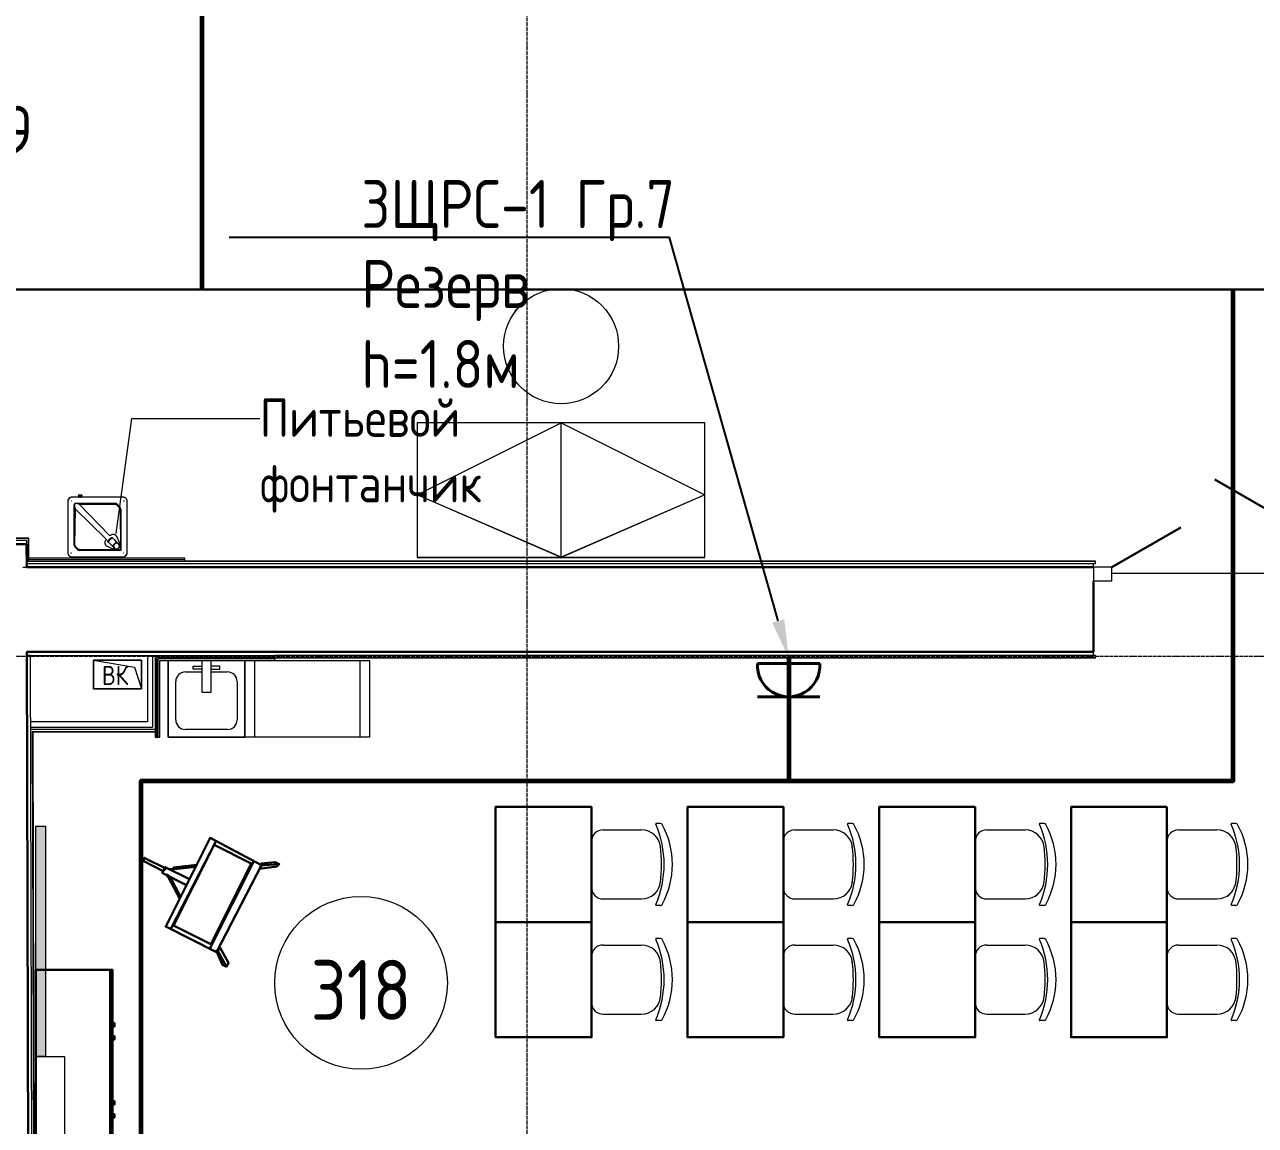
# Model space of a CAD drawing. Header units: millimetres. Extents: x -32 to 417638015, y -35 to 175284279.
# Drawn here: x 1044368 to 1050785, y 57619 to 63354 of the extents above; entities that cross this region are included whole.
import ezdxf
from ezdxf import colors
from ezdxf.entities.mleader import LeaderData, LeaderLine
from ezdxf.math import Vec2, Vec3

# ---------------------------------------------------------------- set-up
doc = ezdxf.new("R2010")
doc.units = ezdxf.units.MM
doc.linetypes.add('ADSK_Линия сетки', pattern=[25, 20, -2.5, 0, -2.5])
for name, color, linetype, lineweight in [('_ЭМ_гофра', 5, 'Continuous', 60), ('_ЭМ_ТХобщее_слой', 7, 'Continuous', 30), ('Аннотация', 7, 'Continuous', 18), ('Двери', 7, 'Continuous', 9), ('Обобщенные модели', 7, 'Continuous', 18), ('Оси', 253, 'Continuous', 9), ('Перекрытие', 7, 'Continuous', 18), ('Сантехника', 7, 'Continuous', 18), ('Стены несущие', 7, 'Continuous', 30), ('Стены отделка', 7, 'Continuous', 30), ('Стены штриховка', 7, 'Continuous', 9), ('ТХ', 5, 'Continuous', 0), ('ШТРИХОВКА', 252, 'Continuous', 15), ('ЭМ', 5, 'Continuous', 40), ('ЭМ_Лоток 1_2', 162, 'Continuous', 30)]:
    doc.layers.add(name, color=color, linetype=linetype, lineweight=lineweight)
doc.layers.add('_ЭМ_Надписи', color=7, linetype='Continuous')
doc.layers.add('ЭОМ_Лотки рабочие', color=5, linetype='Continuous')
doc.layers.add('Линии', color=7, linetype='Continuous', lineweight=9, true_color=0x00a600)
doc.styles.add('GOST Common', font='GOST_Common.ttf', dxfattribs={"width": 0.9, "height": 350})
doc.styles.add('GOST Common_4', font='GOST_Common.ttf', dxfattribs={"width": 0.9, "height": 200})
doc.styles.add('GOST Common_5', font='GOST_Common.ttf', dxfattribs={"width": 0.9, "height": 200})
doc.styles.add('ЭОМ', font='isocpeur.ttf', dxfattribs={"width": 0.85, "height": 250})
doc.linetypes.add('Cable in the tray', pattern='A,5,[130,ltypeshp.shx,S=1,R=0,X=0,Y=0],1.5,[130,ltypeshp.shx,S=1.5,R=90,X=0,Y=-1],1,[130,ltypeshp.shx,S=1,R=0,X=0.5,Y=0],5', length=12.5)

# ---------------------------------------------------------------- blocks, each defined once
blk = doc.blocks.new('Стул ученич штабелир №5-7')
at = {"color": 0, "linetype": 'ByBlock', "lineweight": -2}
for p, q in [((-120.1, 0), (120.1, 0)), ((-120.1, 0), (120.1, 0)), ((-179.9, -60), (-179.9, -260.3)), ((-179.9, -60), (-179.9, -260.3)), ((180.1, -60), (180.1, -260.3)), ((180.1, -60), (180.1, -260.3)), ((-213.4, -359), (-213.4, -337.3)), ((-213.4, -359), (-213.4, -337.3)), ((213.6, -359), (213.6, -337.3)), ((213.6, -359), (213.6, -337.3))]:
    blk.add_line(p, q, dxfattribs=at)
for centre, radius, start, end in [((-119.9, -60), 60, 90, 180), ((-119.9, -60), 60, 90, 180), ((120.1, -60), 60, 0, 90), ((120.1, -60), 60, 0, 90), ((-79.9, -260.3), 100, 180, 264.25844), ((-79.9, -260.3), 100, 180, 264.25844), ((80.1, -260.3), 100, 275.74156, 0), ((80.1, -260.3), 100, 275.74156, 0), ((-210.4, -337.3), 3, 63.89783, 180), ((-210.4, -337.3), 3, 63.89783, 180), ((-203.4, -359), 10, 180, 238.06825), ((-203.4, -359), 10, 180, 238.06825), ((0.1, 142.3), 520.8, 246.31951, 293.68049), ((0.1, 142.3), 520.8, 246.31951, 293.68049), ((0.1, 9), 430.5, 240.99166, 299.00834), ((0.1, 9), 430.5, 240.99166, 299.00834), ((0.1, 435.5), 800.4, 263.24698, 276.75302), ((0.1, 435.5), 800.4, 263.24698, 276.75302), ((203.6, -359), 10, 301.93175, 0), ((203.6, -359), 10, 301.93175, 0), ((210.6, -337.3), 3, 0, 116.10217), ((210.6, -337.3), 3, 0, 116.10217)]:
    blk.add_arc(centre, radius, start, end, dxfattribs=at)
blk = doc.blocks.new('ТХ 3 этаж')
at = {"lineweight": 0}
h = blk.add_hatch(color=8, dxfattribs=at)
h.dxf.hatch_style = 1
h.paths.add_polyline_path([(15106.6, 7450.6), (15156.6, 7450.6), (15156.6, 6250.6), (15106.6, 6250.6)])
at = {"color": 8, "linetype": 'Continuous'}
blk.add_line((15494.5, 5250.6), (15494.5, 6700.6), dxfattribs=at)
at = {"color": 8}
for points in [[(18003.9, 7550.6), (18003.9, 6950.6), (17503.9, 6950.6), (17503.9, 7550.6)], [(19003.9, 7550.6), (19003.9, 6950.6), (18503.9, 6950.6), (18503.9, 7550.6)], [(20003.9, 7550.6), (20003.9, 6950.6), (19503.9, 6950.6), (19503.9, 7550.6)], [(21003.9, 7550.6), (21003.9, 6950.6), (20503.9, 6950.6), (20503.9, 7550.6)], [(16283.7, 7247.6), (16049.4, 6793.8), (15784.1, 6927.1), (16016, 7388.5)], [(16230.1, 7255.4), (16018.8, 6834.7), (15825, 6932.1), (16036.3, 7352.7)], [(15771.1, 7216.2), (15669.1, 7267.5), (15671.6, 7285.3), (15783.8, 7229)], [(15794, 7198.3), (15786.3, 7195.8), (15799.1, 7183)], [(15811.9, 7221.3), (15801.7, 7226.4), (15827.2, 7226.3)], [(18003.9, 6950.6), (18003.9, 6350.6), (17503.9, 6350.6), (17503.9, 6950.6)], [(19003.9, 6950.6), (19003.9, 6350.6), (18503.9, 6350.6), (18503.9, 6950.6)], [(20003.9, 6950.6), (20003.9, 6350.6), (19503.9, 6350.6), (19503.9, 6950.6)], [(21003.9, 6950.6), (21003.9, 6350.6), (20503.9, 6350.6), (20503.9, 6950.6)], [(16100.3, 6717.2), (16110.5, 6737.6), (16067.3, 6816.8), (16049.4, 6793.8), (16046.8, 6801.5), (16079.9, 6727.4)]]:
    blk.add_lwpolyline(points, close=True, dxfattribs=at)
at = {"color": 8, "lineweight": 0}
blk.add_lwpolyline([(15106.6, 7450.6), (15156.6, 7450.6), (15156.6, 6250.6), (15106.6, 6250.6), (15106.6, 7450.6)], dxfattribs=at)
at = {"color": 8}
for points in [[(16046.6, 7373.1), (15812.2, 6919.4)], [(16242.9, 7268.1), (16016.2, 6816.9)], [(16276.1, 7245.1), (16375.6, 7252.5), (16362.8, 7239.8), (16273.5, 7227.2), (16283.7, 7247.6), (16281.2, 7255.3), (16355.2, 7262.8)], [(16355.2, 7262.8), (16375.6, 7252.5)], [(15892.4, 7142.5), (15765.9, 7206), (15781.3, 7236.6), (15907.7, 7173.1)], [(15940.5, 7238.4), (15827.2, 7226.3), (15824.7, 7234), (15945.3, 7247.9)], [(15861.6, 7081.3), (15806.7, 7185.5), (15799.1, 7183), (15856.8, 7071.7)], [(16100.3, 6717.2), (16054.5, 6804)]]:
    blk.add_lwpolyline(points, dxfattribs=at)
at = {"color": 8, "linetype": 'Continuous'}
for points in [[(15106.6, 5250.6), (15506.6, 5250.6), (15506.6, 6700.6), (15106.6, 6700.6)], [(15506.6, 6423.5), (15506.6, 6406.1), (15516.8, 6406.1), (15516.8, 6423.5)], [(15506.6, 6355.8), (15506.6, 6338.5), (15516.8, 6338.5), (15516.8, 6355.8)], [(15506.6, 6016.5), (15506.6, 5999.1), (15516.8, 5999.1), (15516.8, 6016.5)], [(15506.6, 5948.8), (15506.6, 5931.4), (15516.8, 5931.4), (15516.8, 5948.8)]]:
    blk.add_lwpolyline(points, close=True, dxfattribs=at)
at = {"color": 8, "linetype": 'Continuous', "lineweight": 5}
blk.add_lwpolyline([(15256.6, 6250.6), (15256.6, 4250.6), (15106.6, 4250.6), (15106.6, 6250.6)], close=True, dxfattribs=at)
at = {"layer": 'ТХ', "color": 8, "lineweight": 0}
blk.add_lwpolyline([(17095, 8850.6), (18595, 8850.6), (18595, 9550.6), (17095, 9550.6), (17095, 8850.6), (17845, 8850.6), (17845, 9550.6), (18595, 9175.6), (17845, 8850.6), (17095, 9175.6), (17845, 9550.6)], dxfattribs=at)
at = {"layer": 'ТХ', "color": 8}
blk.add_lwpolyline([(16196.4, 8313.6), (16846.4, 8313.6), (16846.4, 7913.6), (16196.4, 7913.6)], close=True, dxfattribs=at)
for points in [[(16246.4, 8313.6), (16246.4, 7913.6)], [(16796.4, 8313.6), (16796.4, 7913.6)]]:
    blk.add_lwpolyline(points, dxfattribs=at)
at = {"layer": 'ТХ', "color": 8, "lineweight": 0}
blk.add_circle((17845, 9950.6), 300, dxfattribs=at)
at = {"layer": 'ТХ', "color": 8, "lineweight": 0, "rotation": 90}
for p in [(18003.9, 7250.6), (19003.9, 7250.6), (20003.9, 7250.6), (21003.9, 7250.6), (18003.9, 6650.6), (19003.9, 6650.6), (20003.9, 6650.6), (21003.9, 6650.6)]:
    blk.add_blockref('Стул ученич штабелир №5-7', p, dxfattribs=at)
blk = doc.blocks.new('План 3 этажа')
at = {"layer": 'Аннотация', "color": 8, "lineweight": 9}
for p, q in [((8515.062, 9093.599), (8596.562, 9692.59)), ((8596.562, 9692.59), (9264.153, 9692.59))]:
    blk.add_line(p, q, dxfattribs=at)
at = {"layer": 'Двери', "color": 8, "lineweight": 30}
for p, q in [((15035.343, 8917.14), (14242.929, 9374.64)), ((13705.343, 8917.14), (14064.743, 9124.64))]:
    blk.add_line(p, q, dxfattribs=at)
at = {"layer": 'Двери', "color": 8}
for p, q in [((13610.343, 8917.14), (13610.343, 8847.14)), ((13705.343, 8917.14), (13610.343, 8917.14)), ((13705.343, 8847.14), (13705.343, 8917.14)), ((13610.343, 8847.14), (13705.343, 8847.14))]:
    blk.add_line(p, q, dxfattribs=at)
at = {"layer": 'Линии', "color": 8}
blk.add_circle((9791.155, 6751.874), 450, dxfattribs=at)
at = {"layer": 'Обобщенные модели', "color": 8}
for p, q in [((8397.343, 8284.103), (8397.343, 8434.103)), ((8397.343, 8434.103), (8647.343, 8434.103)), ((8397.343, 8434.103), (8609.843, 8396.603)), ((8647.343, 8434.103), (8397.343, 8434.103)), ((8397.343, 8434.103), (8397.343, 8284.103)), ((8647.343, 8434.103), (8647.343, 8284.103)), ((8647.343, 8284.103), (8647.343, 8434.103)), ((8609.843, 8396.603), (8647.343, 8284.103)), ((8647.343, 8284.103), (8397.343, 8284.103)), ((8397.343, 8284.103), (8647.343, 8284.103))]:
    blk.add_line(p, q, dxfattribs=at)
for start, end in [(90, 270), (105, 180), (210, 270), (270, 90), (330, 75)]:
    blk.add_arc((8522.343, 8359.103), 2.5, start, end, dxfattribs=at)
at = {"layer": 'Оси', "color": 8, "linetype": 'ADSK_Линия сетки'}
for p, q in [((10656.908, -3523.688), (10656.908, 21256.876)), ((-10051.774, 8453.902), (56512.196, 8453.902))]:
    blk.add_line(p, q, dxfattribs=at)
at = {"layer": 'Перекрытие', "color": 8}
blk.add_line((13705.343, 8886.544), (15035.343, 8886.544), dxfattribs=at)
at = {"layer": 'Сантехника', "color": 8}
for p, q in [((8262.343, 9261.14), (8262.343, 8993.14)), ((8280.977, 9264.14), (8282.836, 9264.14)), ((8551.343, 9282.14), (8283.343, 9282.14)), ((8295.718, 9033.353), (8295.718, 9242.89)), ((8296.916, 9242.89), (8296.916, 9234.958)), ((8303.968, 9251.14), (8508.754, 9251.14)), ((8307.593, 9249.942), (8303.968, 9249.942)), ((8304.171, 9251.14), (8305.369, 9249.942)), ((8305.369, 9249.942), (8304.171, 9251.14)), ((8322.844, 9244.882), (8310.677, 9249.546)), ((8317.315, 9282.186), (8315.841, 9282.186)), ((8317.11, 9282.186), (8318.413, 9282.186)), ((8324.091, 9282.186), (8321.341, 9282.186)), ((8322.844, 9244.882), (8508.754, 9246.499)), ((8479.288, 9083.508), (8322.844, 9244.882)), ((8324.641, 9282.186), (8329.041, 9282.186)), ((8324.641, 9282.186), (8329.041, 9282.186)), ((8332.341, 9282.186), (8329.591, 9282.186)), ((8335.269, 9282.186), (8336.572, 9282.186)), ((8337.841, 9282.186), (8336.367, 9282.186)), ((8515.434, 9243.819), (8531.868, 9227.827)), ((8518.654, 9247.039), (8534.867, 9230.826)), ((8554.343, 9261.647), (8554.343, 9263.505)), ((8555.22, 9264.14), (8556.826, 9264.14)), ((8557.074, 9263.514), (8557.074, 9262.339)), ((8572.343, 8993.14), (8572.343, 9261.14)), ((8297.311, 9231.873), (8301.898, 9219.909)), ((8299.961, 9033.353), (8301.898, 9219.909)), ((8301.898, 9219.909), (8461.221, 9065.44)), ((8534.824, 9220.927), (8537.08, 9007.402)), ((8538.968, 9220.927), (8538.968, 9005.515)), ((8471.784, 9050.716), (8474.753, 9047.747)), ((8474.968, 9047.952), (8471.87, 9050.637)), ((8496.736, 9069.73), (8493.767, 9072.698)), ((8493.846, 9072.613), (8496.53, 9069.515)), ((8504.416, 9061.28), (8507.711, 9057.985)), ((8505.307, 9060.388), (8513.247, 9052.449)), ((8513.247, 9052.449), (8514.781, 9050.914)), ((8514.781, 9050.914), (8523.447, 9042.249)), ((8532.936, 9043.817), (8517.958, 9077.235)), ((8277.611, 8991.941), (8277.611, 8990.766)), ((8279.465, 8990.14), (8277.859, 8990.14)), ((8280.343, 8992.633), (8280.343, 8990.775)), ((8313.656, 9009.615), (8299.818, 9023.454)), ((8316.399, 9012.358), (8302.75, 9026.385)), ((8537.08, 9007.402), (8323.556, 9009.299)), ((8538.968, 9005.515), (8323.556, 9005.515)), ((8467.292, 9026.611), (8500.691, 9011.602)), ((8492.033, 9031.236), (8484.094, 9039.175)), ((8493.568, 9029.701), (8492.033, 9031.236)), ((8502.726, 9020.544), (8493.568, 9029.701)), ((8502.905, 9016.803), (8498.688, 9032.31)), ((8498.941, 9033.264), (8510.375, 9045.257)), ((8499.839, 9031.159), (8504.056, 9015.652)), ((8511.526, 9044.106), (8500.092, 9032.113)), ((8503.135, 9016.405), (8504.286, 9015.254)), ((8504.73, 9015.013), (8520.533, 9011.576)), ((8511.318, 9045.557), (8527.119, 9042.121)), ((8528.27, 9040.97), (8512.469, 9044.406)), ((8521.476, 9011.875), (8532.918, 9023.877)), ((8528.724, 9040.723), (8527.573, 9041.874)), ((8533.171, 9024.831), (8528.96, 9040.315)), ((8537.08, 9007.402), (8538.968, 9005.515)), ((8553.708, 8990.14), (8551.849, 8990.14)), ((8283.343, 8972.14), (8551.343, 8972.14)), ((8785.54, 8431.544), (8785.54, 8032.14)), ((8785.54, 8032.14), (8785.54, 8431.544)), ((8960.54, 8431.544), (8960.54, 8267.127)), ((9010.54, 8267.127), (9010.54, 8431.544)), ((9185.54, 8032.14), (9185.54, 8431.544)), ((9185.54, 8431.544), (9185.54, 8032.14)), ((8875.54, 8372.141), (8960.54, 8372.141)), ((8915.54, 8402.14), (8960.54, 8402.14)), ((8915.54, 8387.14), (8915.54, 8402.14)), ((8960.54, 8387.14), (8915.54, 8387.14)), ((9055.54, 8402.14), (9010.54, 8402.14)), ((9010.54, 8387.14), (9055.54, 8387.14)), ((9010.54, 8372.141), (9095.539, 8372.141)), ((9055.54, 8387.14), (9055.54, 8402.14)), ((8825.54, 8122.139), (8825.54, 8322.141)), ((9145.539, 8322.141), (9145.539, 8122.139)), ((8960.54, 8267.127), (9010.54, 8267.127)), ((8785.54, 8032.14), (9185.54, 8032.14)), ((9185.54, 8032.14), (8785.54, 8032.14)), ((9095.539, 8072.139), (8875.54, 8072.139))]:
    blk.add_line(p, q, dxfattribs=at)
at = {"layer": 'Сантехника', "color": 8, "lineweight": 9}
for p, q in [((8317.11, 9292.21), (8317.708, 9291.612)), ((8326.841, 9292.21), (8317.11, 9292.21)), ((8317.708, 9291.612), (8317.11, 9291.013)), ((8317.11, 9291.013), (8317.708, 9290.415)), ((8326.841, 9291.013), (8317.11, 9291.013)), ((8317.708, 9290.415), (8317.11, 9289.816)), ((8317.11, 9289.816), (8317.708, 9289.217)), ((8326.841, 9289.816), (8317.11, 9289.816)), ((8317.708, 9289.217), (8317.11, 9288.619)), ((8317.11, 9288.619), (8317.708, 9288.02)), ((8326.841, 9288.619), (8317.11, 9288.619)), ((8317.708, 9288.02), (8317.11, 9287.422)), ((8317.11, 9287.422), (8317.708, 9286.823)), ((8326.841, 9287.422), (8317.11, 9287.422)), ((8317.708, 9286.823), (8317.11, 9286.224)), ((8317.11, 9286.224), (8317.708, 9285.626)), ((8326.841, 9286.224), (8317.11, 9286.224)), ((8317.708, 9285.626), (8317.11, 9285.027)), ((8317.11, 9285.027), (8317.708, 9284.429)), ((8326.841, 9285.027), (8317.11, 9285.027)), ((8317.708, 9284.429), (8317.11, 9283.83)), ((8317.11, 9283.83), (8317.708, 9283.231)), ((8326.841, 9283.83), (8317.11, 9283.83)), ((8317.708, 9283.231), (8317.11, 9282.633)), ((8317.11, 9282.633), (8317.708, 9282.034)), ((8326.841, 9282.633), (8317.11, 9282.633)), ((8326.841, 9291.612), (8317.708, 9291.612)), ((8326.841, 9290.415), (8317.708, 9290.415)), ((8326.841, 9289.217), (8317.708, 9289.217)), ((8326.841, 9288.02), (8317.708, 9288.02)), ((8326.841, 9286.823), (8317.708, 9286.823)), ((8326.841, 9285.626), (8317.708, 9285.626)), ((8326.841, 9284.429), (8317.708, 9284.429)), ((8326.841, 9283.231), (8317.708, 9283.231)), ((8319.341, 9292.21), (8326.841, 9292.21)), ((8326.841, 9292.21), (8334.341, 9292.21)), ((8336.572, 9292.21), (8326.841, 9292.21)), ((8335.974, 9291.612), (8326.841, 9291.612)), ((8336.572, 9291.013), (8326.841, 9291.013)), ((8335.974, 9290.415), (8326.841, 9290.415)), ((8336.572, 9289.816), (8326.841, 9289.816)), ((8335.974, 9289.217), (8326.841, 9289.217)), ((8336.572, 9288.619), (8326.841, 9288.619)), ((8335.974, 9288.02), (8326.841, 9288.02)), ((8336.572, 9287.422), (8326.841, 9287.422)), ((8335.974, 9286.823), (8326.841, 9286.823)), ((8336.572, 9286.224), (8326.841, 9286.224)), ((8335.974, 9285.626), (8326.841, 9285.626)), ((8336.572, 9285.027), (8326.841, 9285.027)), ((8335.974, 9284.429), (8326.841, 9284.429)), ((8336.572, 9283.83), (8326.841, 9283.83)), ((8335.974, 9283.231), (8326.841, 9283.231)), ((8336.572, 9282.633), (8326.841, 9282.633)), ((8335.974, 9291.612), (8336.572, 9292.21)), ((8336.572, 9291.013), (8335.974, 9291.612)), ((8335.974, 9290.415), (8336.572, 9291.013)), ((8336.572, 9289.816), (8335.974, 9290.415)), ((8335.974, 9289.217), (8336.572, 9289.816)), ((8336.572, 9288.619), (8335.974, 9289.217)), ((8335.974, 9288.02), (8336.572, 9288.619)), ((8336.572, 9287.422), (8335.974, 9288.02)), ((8335.974, 9286.823), (8336.572, 9287.422)), ((8336.572, 9286.224), (8335.974, 9286.823)), ((8335.974, 9285.626), (8336.572, 9286.224)), ((8336.572, 9285.027), (8335.974, 9285.626)), ((8335.974, 9284.429), (8336.572, 9285.027)), ((8336.572, 9283.83), (8335.974, 9284.429)), ((8335.974, 9283.231), (8336.572, 9283.83)), ((8336.572, 9282.633), (8335.974, 9283.231)), ((8335.974, 9282.034), (8336.572, 9282.633))]:
    blk.add_line(p, q, dxfattribs=at)
at = {"layer": 'Сантехника', "color": 8, "flags": 128}
for points in [[(8283.343, 9282.14), (8282.503, 9282.123), (8281.664, 9282.073), (8280.829, 9281.989), (8279.997, 9281.872), (8279.171, 9281.721), (8278.351, 9281.538), (8277.539, 9281.322), (8276.737, 9281.074), (8275.945, 9280.794), (8275.165, 9280.482), (8274.398, 9280.14), (8273.645, 9279.767), (8272.908, 9279.364), (8272.188, 9278.932), (8271.485, 9278.472), (8270.802, 9277.984), (8270.138, 9277.469), (8269.496, 9276.928), (8268.875, 9276.362), (8268.278, 9275.771), (8267.705, 9275.157), (8267.157, 9274.52), (8266.635, 9273.862), (8266.14, 9273.184), (8265.672, 9272.486), (8265.232, 9271.771), (8264.822, 9271.038), (8264.441, 9270.289), (8264.09, 9269.526), (8263.77, 9268.749), (8263.481, 9267.961), (8263.224, 9267.161), (8263, 9266.352), (8262.808, 9265.534), (8262.648, 9264.709), (8262.522, 9263.879), (8262.429, 9263.044), (8262.37, 9262.206), (8262.344, 9261.367), (8262.343, 9261.14)], [(8310.677, 9249.546), (8310.327, 9249.656), (8309.883, 9249.753), (8309.363, 9249.833), (8308.792, 9249.893), (8308.193, 9249.93), (8307.593, 9249.942)], [(8572.343, 9261.14), (8572.326, 9261.98), (8572.276, 9262.818), (8572.192, 9263.654), (8572.074, 9264.486), (8571.924, 9265.312), (8571.741, 9266.132), (8571.525, 9266.943), (8571.277, 9267.746), (8570.997, 9268.538), (8570.685, 9269.318), (8570.342, 9270.085), (8569.97, 9270.837), (8569.567, 9271.574), (8569.135, 9272.295), (8568.675, 9272.997), (8568.187, 9273.681), (8567.672, 9274.345), (8567.131, 9274.987), (8566.564, 9275.607), (8565.974, 9276.204), (8565.359, 9276.777), (8564.723, 9277.325), (8564.065, 9277.848), (8563.387, 9278.343), (8562.689, 9278.811), (8561.973, 9279.25), (8561.241, 9279.661), (8560.492, 9280.042), (8559.729, 9280.393), (8558.952, 9280.713), (8558.163, 9281.001), (8557.364, 9281.258), (8556.554, 9281.483), (8555.737, 9281.675), (8554.912, 9281.834), (8554.082, 9281.961), (8553.247, 9282.053), (8552.409, 9282.113), (8551.569, 9282.139), (8551.343, 9282.14)], [(8296.916, 9234.958), (8296.928, 9234.358), (8296.965, 9233.759), (8297.025, 9233.187), (8297.105, 9232.668), (8297.202, 9232.223), (8297.311, 9231.873)], [(8471.87, 9050.637), (8471.563, 9051.005), (8471.387, 9051.475), (8471.35, 9052.021), (8471.457, 9052.612), (8471.699, 9053.216)], [(8471.699, 9053.216), (8475.35, 9059.101), (8479.987, 9064.495), (8485.382, 9069.133), (8491.267, 9072.783)], [(8491.267, 9072.783), (8491.871, 9073.026), (8492.462, 9073.132), (8493.008, 9073.096), (8493.478, 9072.92), (8493.846, 9072.613)], [(8262.343, 8993.14), (8262.359, 8992.3), (8262.41, 8991.462), (8262.494, 8990.626), (8262.611, 8989.794), (8262.761, 8988.968), (8262.945, 8988.148), (8263.161, 8987.336), (8263.409, 8986.534), (8263.689, 8985.742), (8264, 8984.962), (8264.343, 8984.195), (8264.716, 8983.443), (8265.118, 8982.705), (8265.55, 8981.985), (8266.011, 8981.282), (8266.499, 8980.599), (8267.014, 8979.935), (8267.555, 8979.293), (8268.121, 8978.673), (8268.712, 8978.075), (8269.326, 8977.502), (8269.963, 8976.954), (8270.62, 8976.432), (8271.299, 8975.937), (8271.996, 8975.469), (8272.712, 8975.029), (8273.445, 8974.619), (8274.193, 8974.238), (8274.957, 8973.887), (8275.733, 8973.567), (8276.522, 8973.278), (8277.322, 8973.022), (8278.131, 8972.797), (8278.949, 8972.605), (8279.773, 8972.446), (8280.604, 8972.319), (8281.439, 8972.226), (8282.276, 8972.167), (8283.116, 8972.141), (8283.343, 8972.14)], [(8551.343, 8972.14), (8552.182, 8972.157), (8553.021, 8972.207), (8553.857, 8972.291), (8554.688, 8972.408), (8555.515, 8972.559), (8556.334, 8972.742), (8557.146, 8972.958), (8557.949, 8973.206), (8558.74, 8973.486), (8559.52, 8973.798), (8560.287, 8974.14), (8561.04, 8974.513), (8561.777, 8974.916), (8562.498, 8975.348), (8563.2, 8975.808), (8563.884, 8976.296), (8564.547, 8976.811), (8565.19, 8977.352), (8565.81, 8977.918), (8566.407, 8978.509), (8566.98, 8979.123), (8567.528, 8979.76), (8568.05, 8980.418), (8568.546, 8981.096), (8569.014, 8981.794), (8569.453, 8982.509), (8569.864, 8983.242), (8570.245, 8983.991), (8570.596, 8984.754), (8570.915, 8985.53), (8571.204, 8986.319), (8571.461, 8987.119), (8571.686, 8987.928), (8571.878, 8988.746), (8572.037, 8989.571), (8572.163, 8990.401), (8572.256, 8991.236), (8572.316, 8992.074), (8572.341, 8992.913), (8572.343, 8993.14)]]:
    blk.add_lwpolyline(points, dxfattribs=at)
at = {"layer": 'Сантехника', "color": 8}
for centre, radius, start, end in [((8283.343, 9261.14), 21, 140.2839947, 180), ((8283.343, 9261.14), 21, 113.6770968, 135.8149915), ((8280.348, 9266.64), 13, 122.0346135, 132.0600838), ((8283.343, 9261.14), 21, 102.50393, 111.3737144), ((8283.343, 9261.14), 21, 90, 97.6171567), ((8303.968, 9242.89), 8.25, 90, 180), ((8303.968, 9242.89), 7.052, 90, 180), ((8508.754, 9237.14), 14, 45, 90), ((8551.343, 9261.14), 21, 50.2839947, 90), ((8551.343, 9261.14), 21, 23.6770968, 45.8149915), ((8551.343, 9261.14), 21, 12.50393, 21.3737144), ((8551.343, 9261.14), 21, 0, 7.6171567), ((8524.968, 9220.927), 14, 0, 45), ((8283.343, 8993.14), 21, 180, 187.6171567), ((8283.343, 8993.14), 21, 192.50393, 201.3737144), ((8283.343, 8993.14), 21, 203.6770968, 225.8149915), ((8309.718, 9033.353), 14, 180, 225), ((8323.556, 9019.515), 14, 225, 270), ((8551.343, 8993.14), 21, 320.2839947, 0), ((8283.343, 8993.14), 21, 232.2858589, 270), ((8551.343, 8993.14), 21, 270, 277.6171567), ((8551.343, 8993.14), 21, 282.50393, 291.3737144), ((8551.343, 8993.14), 21, 293.6770968, 315.8149915), ((8554.337, 8987.64), 13, 302.0346135, 312.0600838), ((8875.54, 8322.141), 50, 90, 180), ((9095.539, 8322.141), 50, 0, 90), ((8875.54, 8122.139), 50, 180, 270), ((9095.539, 8122.139), 50, 270, 0)]:
    blk.add_arc(centre, radius, start, end, dxfattribs=at)
for centre, major_axis, ratio, start_param, end_param in [((8476.874, 9049.868), (2.121, 2.121), 0.66913061, 2.01620352, 3.19906486), ((8498.177, 9046.306), (22.71, 22.71), 0.66913061, 1.12538914, 2.01620352), ((8253.191, 8808.272), (230.903, 230.903), 0.66913061, 0, 0.05747221), ((8494.614, 9067.608), (2.121, 2.121), 0.66913061, 6.2257131, 7.40857445), ((8736.21, 9291.291), (230.903, 230.903), 0.66913061, 3.08412044, 3.14159265), ((8499.631, 9032.61), (0.707, 0.707), 0.95105652, 1.5958767, 2.64307425), ((8500.782, 9031.459), (0.707, 0.707), 0.95105652, 1.5958767, 2.64307425), ((8516.485, 9027.998), (10.891, 10.891), 0.95105652, 1.57079633, 4.71238898), ((8504.977, 9015.944), (0.691, 0.691), 0.95105652, 2.64307425, 3.6902718), ((8516.485, 9027.998), (10.891, 10.891), 0.95105652, 4.71238898, 7.85398163), ((8511.065, 9044.603), (0.707, 0.707), 0.95105652, 0.54867915, 1.5958767), ((8512.216, 9043.452), (0.707, 0.707), 0.95105652, 0.54867915, 1.5958767), ((8520.786, 9012.53), (0.707, 0.707), 0.95105652, 3.6902718, 4.73746935), ((8528.017, 9040.016), (0.707, 0.707), 0.95105652, 5.7846669, 6.83186445), ((8532.228, 9024.532), (0.707, 0.707), 0.95105652, 4.73746935, 5.7846669)]:
    blk.add_ellipse(centre, major_axis=major_axis, ratio=ratio, start_param=start_param, end_param=end_param, dxfattribs=at)
for points in [[(8508.754, 9246.499), (8509.594, 9246.503), (8511.208, 9246.309), (8513.531, 9245.376), (8514.831, 9244.401), (8515.434, 9243.819)], [(8531.868, 9227.827), (8532.492, 9227.214), (8533.544, 9225.884), (8534.574, 9223.483), (8534.811, 9221.803), (8534.824, 9220.927)], [(8461.295, 9058.694), (8460.155, 9057.531), (8458.211, 9055.022), (8456.246, 9050.595), (8455.404, 9045.849), (8455.716, 9041.036), (8457.169, 9036.439), (8459.67, 9032.325), (8463.101, 9028.913), (8465.813, 9027.281), (8467.292, 9026.611)], [(8489.078, 9085.884), (8487.959, 9085.17), (8486.915, 9084.345), (8485.934, 9083.401)], [(8517.958, 9077.235), (8517.29, 9078.713), (8515.663, 9081.424), (8512.267, 9084.854), (8508.171, 9087.364), (8503.59, 9088.835), (8498.791, 9089.173), (8494.052, 9088.365), (8491.098, 9087.082), (8489.73, 9086.282)], [(8302.75, 9026.385), (8302.143, 9027.014), (8301.126, 9028.37), (8300.156, 9030.794), (8299.956, 9032.478), (8299.961, 9033.353)], [(8323.556, 9009.299), (8322.648, 9009.311), (8320.906, 9009.554), (8318.415, 9010.619), (8317.035, 9011.71), (8316.399, 9012.358)]]:
    blk.add_open_spline(points, degree=3, dxfattribs=at)
for points, knots in [([(8461.221, 9065.44), (8461.83, 9064.845), (8462.478, 9063.753), (8462.72, 9062.085), (8462.516, 9060.411), (8461.892, 9059.304), (8461.295, 9058.694)], [-1, -1, -1, -1, -0.66666667, -0.5, -0.33333333, 0, 0, 0, 0]), ([(8485.934, 9083.401), (8485.329, 9082.821), (8484.234, 9082.216), (8482.587, 9082.024), (8480.947, 9082.269), (8479.874, 9082.908), (8479.288, 9083.508)], [-1, -1, -1, -1, -0.66666667, -0.5, -0.33333333, 0, 0, 0, 0]), ([(8500.691, 9011.602), (8502.518, 9010.788), (8506.24, 9009.628), (8513.054, 9009.21), (8517.782, 9010.347), (8520.376, 9011.469)], [-1, -1, -1, -1, -0.9, -0.8, -0.655947404, -0.655947404, -0.655947404, -0.655947404]), ([(8521.959, 9012.221), (8522.414, 9012.458), (8526.283, 9014.631), (8530.133, 9018.482), (8532.39, 9022.696), (8532.751, 9023.463)], [-0.626162496, -0.626162496, -0.626162496, -0.626162496, -0.6, -0.4, -0.356813529, -0.356813529, -0.356813529, -0.356813529]), ([(8533.319, 9024.769), (8533.557, 9025.363), (8534.43, 9027.817), (8535.263, 9032.334), (8534.904, 9038.274), (8533.747, 9041.992), (8532.936, 9043.817)], [-0.332613361, -0.332613361, -0.332613361, -0.332613361, -0.3, -0.2, -0.1, 0, 0, 0, 0])]:
    blk.add_open_spline(points, degree=3, knots=knots, dxfattribs=at)
at = {"layer": 'Стены несущие', "color": 8}
for p, q in [((8047.939, 9038.324), (7607.941, 9037.133)), ((8048.267, 8917.14), (8047.939, 9038.324)), ((8048.267, 8917.14), (10361.343, 8917.14)), ((10361.343, 8917.14), (13610.343, 8917.14)), ((13610.343, 8477.14), (13610.343, 8847.14)), ((8821.343, 8477.14), (8049.457, 8477.14)), ((8065.475, 2556.839), (8049.457, 8477.14)), ((13610.343, 8477.14), (8821.343, 8477.14))]:
    blk.add_line(p, q, dxfattribs=at)
at = {"layer": 'Стены отделка', "color": 8, "lineweight": 9}
for p, q in [((8057.343, 9069.14), (7577.854, 9069.14)), ((8047.343, 9057.14), (7587.886, 9057.14)), ((8047.343, 9057.14), (8047.343, 8917.14)), ((8059.343, 8965.14), (8059.343, 9067.14)), ((8047.343, 8937.14), (10361.343, 8937.14)), ((8872.527, 8965.14), (8059.343, 8965.14)), ((8872.527, 8949.14), (8872.527, 8965.14)), ((13620.343, 8949.14), (8872.527, 8949.14)), ((13610.343, 8917.14), (13610.343, 8937.14)), ((13610.343, 8937.14), (13620.343, 8937.14)), ((13620.343, 8937.14), (13620.343, 8949.14)), ((8027.343, 8917.14), (8047.343, 8917.14)), ((8049.457, 8477.14), (8047.343, 8477.14)), ((8047.343, 8477.14), (8047.343, 8457.14)), ((13610.343, 8457.14), (13610.343, 8477.14)), ((8047.343, 8457.14), (9342.343, 8457.14)), ((8067.94, 8457.193), (8047.941, 8457.133)), ((8047.941, 8457.133), (8065.475, 2558.324)), ((8085.42, 2577.133), (8067.94, 8457.193)), ((8677.343, 8456.544), (8677.343, 8111.544)), ((9342.343, 8456.544), (8677.343, 8456.544)), ((8717.343, 8456.544), (8717.343, 8031.544)), ((8742.343, 8031.544), (8742.343, 8431.544)), ((8742.343, 8431.544), (9342.343, 8431.544)), ((9342.343, 8457.14), (9342.343, 8456.544)), ((9342.343, 8445.14), (13620.343, 8445.14)), ((9342.343, 8431.544), (9342.343, 8445.14)), ((13620.343, 8457.14), (13610.343, 8457.14)), ((13620.343, 8445.14), (13620.343, 8457.14)), ((8677.343, 8111.544), (8068.477, 8111.544)), ((8068.477, 8111.544), (8068.477, 8071.544)), ((8717.343, 8071.544), (8068.477, 8071.544)), ((8081.123, 8059.544), (8717.343, 8059.544)), ((8096.849, 2769.133), (8081.123, 8059.544)), ((8717.343, 8031.544), (8742.343, 8031.544))]:
    blk.add_line(p, q, dxfattribs=at)
at = {"layer": 'Стены штриховка', "color": 8}
for p, q in [((8059.343, 9067.14), (7575.859, 9067.14)), ((8059.343, 9069.14), (8057.343, 9069.14)), ((8057.343, 8947.14), (8057.343, 9069.14)), ((8059.343, 9067.14), (8059.343, 9069.14)), ((8872.527, 8956.14), (8057.343, 8956.14)), ((13620.343, 8947.14), (8057.343, 8947.14)), ((8059.343, 8965.14), (8059.343, 8956.14)), ((8872.527, 8949.14), (8872.527, 8947.14)), ((10361.343, 8937.14), (13610.343, 8937.14)), ((8704.343, 8456.544), (8704.343, 8084.544)), ((8727.343, 8031.544), (8727.343, 8446.544)), ((9342.343, 8446.544), (8727.343, 8446.544)), ((8733.343, 8031.544), (8733.343, 8440.544)), ((9342.343, 8440.544), (8733.343, 8440.544)), ((13610.343, 8457.14), (9342.343, 8457.14)), ((9342.343, 8447.14), (13620.343, 8447.14)), ((9342.343, 8447.14), (9342.343, 8445.14)), ((8068.477, 8084.544), (8704.343, 8084.544)), ((8079.117, 8061.544), (8717.343, 8061.544)), ((8094.855, 2767.133), (8079.117, 8061.544))]:
    blk.add_line(p, q, dxfattribs=at)
at = {"layer": 'ЭОМ_Лотки рабочие'}
blk.add_blockref('ТХ 3 этаж', (-7010.895, 118.542), dxfattribs=at)
at = {"layer": 'Аннотация', "color": 8, "lineweight": 9, "line_spacing_factor": 1.022766}
for s, insert, char_height, width, attachment_point, style in [('\\pxt1.8,3.6,5.4,7.2,9,10.8,12.6,14.4,16.2,18,19.8,21.6,23.4,25.2,27,28.8,30.6,32.4,34.2,36,37.8,39.6,41.4,43.2,45,46.8,48.6,50.4,52.2,54,55.8,57.6;{Питьевой фонтанчик}', (9264.153, 9796.713), 200, 1619.1, 1, 'GOST Common_5'), ('\\pxt3.6,7.2,10.8,14.4,18,21.6,25.2,28.8,32.4,36,39.6,43.2,46.8,50.4,54,57.6,61.2,64.8,68.4,72,75.6,79.2,82.8,86.4,90,93.6,97.2,100.8,104.4,108,111.6,115.2;{ВК}', (8440.332, 8403.759), 100, 156.348, 1, 'GOST Common_4'), ('318', (9791.155, 6714.926), 312.5, 520.21112, 5, 'GOST Common')]:
    blk.add_mtext(s, dxfattribs=dict(at, insert=insert, char_height=char_height, width=width, attachment_point=attachment_point, style=style))
blk = doc.blocks.new('_ЭМ_ТХ2_3 этаж_нов')
at = {"lineweight": 0}
h = blk.add_hatch(color=8, dxfattribs=at)
h.dxf.hatch_style = 1
h.paths.add_polyline_path([(14088.8, 7415.2), (14138.8, 7415.2), (14138.8, 6215.2), (14088.8, 6215.2)])
at = {"color": 8, "linetype": 'Continuous'}
blk.add_line((14476.7, 5215.2), (14476.7, 6665.2), dxfattribs=at)
at = {"color": 8}
for points in [[(16986.1, 7515.2), (16986.1, 6915.2), (16486.1, 6915.2), (16486.1, 7515.2)], [(17986.1, 7515.2), (17986.1, 6915.2), (17486.1, 6915.2), (17486.1, 7515.2)], [(18986.1, 7515.2), (18986.1, 6915.2), (18486.1, 6915.2), (18486.1, 7515.2)], [(19986.1, 7515.2), (19986.1, 6915.2), (19486.1, 6915.2), (19486.1, 7515.2)], [(15265.9, 7212.2), (15031.6, 6758.5), (14766.3, 6891.7), (14998.2, 7353.2)], [(15212.3, 7220), (15001, 6799.4), (14807.2, 6896.8), (15018.5, 7317.4)], [(14753.3, 7180.9), (14651.2, 7232.1), (14653.8, 7250), (14766, 7193.6)], [(14794.1, 7185.9), (14783.9, 7191), (14809.4, 7191)], [(14776.2, 7162.9), (14768.5, 7160.4), (14781.3, 7147.6)], [(16986.1, 6915.2), (16986.1, 6315.2), (16486.1, 6315.2), (16486.1, 6915.2)], [(17986.1, 6915.2), (17986.1, 6315.2), (17486.1, 6315.2), (17486.1, 6915.2)], [(18986.1, 6915.2), (18986.1, 6315.2), (18486.1, 6315.2), (18486.1, 6915.2)], [(19986.1, 6915.2), (19986.1, 6315.2), (19486.1, 6315.2), (19486.1, 6915.2)], [(15082.5, 6681.8), (15092.7, 6702.2), (15049.5, 6781.4), (15031.6, 6758.5), (15029, 6766.2), (15062.1, 6692.1)]]:
    blk.add_lwpolyline(points, close=True, dxfattribs=at)
at = {"color": 8, "lineweight": 0}
blk.add_lwpolyline([(14088.8, 7415.2), (14138.8, 7415.2), (14138.8, 6215.2), (14088.8, 6215.2), (14088.8, 7415.2)], dxfattribs=at)
at = {"color": 8}
for points in [[(15028.8, 7337.8), (14794.4, 6884)], [(14874.6, 7107.1), (14748.1, 7170.7), (14763.5, 7201.3), (14889.9, 7137.7)], [(14922.7, 7203), (14809.4, 7191), (14806.9, 7198.6), (14927.5, 7212.5)], [(15225.1, 7232.7), (14998.4, 6781.5)], [(15258.3, 7209.7), (15357.8, 7217.2), (15345, 7204.4), (15255.7, 7191.8), (15265.9, 7212.2), (15263.4, 7219.9), (15337.4, 7227.4)], [(15337.4, 7227.4), (15357.8, 7217.2)], [(14843.8, 7046), (14788.9, 7150.2), (14781.3, 7147.6), (14839, 7036.3)], [(15082.5, 6681.8), (15036.7, 6768.7)]]:
    blk.add_lwpolyline(points, dxfattribs=at)
at = {"color": 8, "linetype": 'Continuous'}
for points in [[(14088.8, 5215.2), (14488.8, 5215.2), (14488.8, 6665.2), (14088.8, 6665.2)], [(14488.8, 6388.2), (14488.8, 6370.8), (14499, 6370.8), (14499, 6388.2)], [(14488.8, 6320.5), (14488.8, 6303.1), (14499, 6303.1), (14499, 6320.5)], [(14488.8, 5981.1), (14488.8, 5963.8), (14499, 5963.8), (14499, 5981.1)], [(14488.8, 5913.5), (14488.8, 5896.1), (14499, 5896.1), (14499, 5913.5)]]:
    blk.add_lwpolyline(points, close=True, dxfattribs=at)
at = {"color": 8, "linetype": 'Continuous', "lineweight": 5}
blk.add_lwpolyline([(14238.8, 6215.2), (14238.8, 4215.2), (14088.8, 4215.2), (14088.8, 6215.2)], close=True, dxfattribs=at)
at = {"layer": 'ТХ', "color": 8, "lineweight": 0}
blk.add_lwpolyline([(16077.2, 8815.2), (17577.2, 8815.2), (17577.2, 9515.2), (16077.2, 9515.2), (16077.2, 8815.2), (16827.2, 8815.2), (16827.2, 9515.2), (17577.2, 9140.2), (16827.2, 8815.2), (16077.2, 9140.2), (16827.2, 9515.2)], dxfattribs=at)
at = {"layer": 'ТХ', "color": 8}
blk.add_lwpolyline([(15178.6, 8278.2), (15828.6, 8278.2), (15828.6, 7878.2), (15178.6, 7878.2)], close=True, dxfattribs=at)
for points in [[(15228.6, 8278.2), (15228.6, 7878.2)], [(15778.6, 8278.2), (15778.6, 7878.2)]]:
    blk.add_lwpolyline(points, dxfattribs=at)
at = {"layer": 'ТХ', "color": 8, "lineweight": 0}
blk.add_circle((16827.2, 9915.2), 300, dxfattribs=at)
at = {"layer": 'ТХ', "color": 8, "lineweight": 0, "rotation": 90}
for p in [(16986.1, 7215.2), (17986.1, 7215.2), (18986.1, 7215.2), (19986.1, 7215.2), (16986.1, 6615.2), (17986.1, 6615.2), (18986.1, 6615.2), (19986.1, 6615.2)]:
    blk.add_blockref('Стул ученич штабелир №5-7', p, dxfattribs=at)
blk = doc.blocks.new('1м розетка IP20')
at = {"layer": 'ЭМ', "color": 5}
for p, q in [((-10.5, 162.7), (-10.5, -162.7)), ((163.1, 162.7), (163.1, -162.7)), ((-10.5, 0), (315.5, 0))]:
    blk.add_line(p, q, dxfattribs=at)
blk.add_arc((0, 0), 163.1, 266.31959, 93.68041, dxfattribs=at)

msp = doc.modelspace()

# ---------------------------------------------------------------- linework, layer by layer
at = {"layer": '_ЭМ_гофра', "linetype": 'ByBlock'}
for points in [[(1045291.6, 64468.9), (1045291.6, 61974.4)], [(1044975.4, 54854), (1044976.6, 59413.5), (1050669.3, 59413.5), (1050669.3, 61974.4)], [(1048351.8, 60054.5), (1048351.8, 59413.5)]]:
    msp.add_lwpolyline(points, dxfattribs=at)
at = {"layer": 'ЭМ_Лоток 1_2', "linetype": 'Cable in the tray', "ltscale": 50}
msp.add_lwpolyline([(1037602.6, 88265.4), (1037642.3, 61974.4), (1084982.2, 61974.4)], dxfattribs=at)

# ---------------------------------------------------------------- block references
at = {"layer": '_ЭМ_ТХобщее_слой', "lineweight": 50}
msp.add_blockref('_ЭМ_ТХ2_3 этаж_нов', (1030337.8, 51763.2), dxfattribs=at)
at = {"layer": 'ШТРИХОВКА'}
msp.add_blockref('План 3 этажа', (1036330.9, 51609.3), dxfattribs=at)
at = {"layer": 'ЭМ', "rotation": 270}
msp.add_blockref('1м розетка IP20', (1048351.8, 60015.3), dxfattribs=at)

# ---------------------------------------------------------------- leaders
at = {"layer": '_ЭМ_Надписи', "color": 7, "ltscale": 5}
ml = msp.add_multileader_mtext('Standard', dxfattribs=at)
ml.set_content('{\\fGOST Common|b0|i0|c204|p34;\\W0.9;\\C256;3ЩРС-1\\fISOCPEUR|b0|i0|c204|p34;\\W0.85; Гр.9 Эл.суш.\\P\\fGOST Common|b0|i0|c0|p34;\\W0.9;h=\\fGOST Common|b0|i0|c204|p34;1\\fGOST Common|b0|i0|c0|p34;.\\fGOST Common|b0|i0|c204|p34;1м \\fGOST Common|b0|i0|c0|p34;L=1\\fGOST Common|b0|i0|c204|p34;м}', color=1, style='ЭОМ')
ml.set_leader_properties()
ml.build(insert=Vec2(0, 0))
ml.multileader.update_dxf_attribs({"text_left_attachment_type": 6, "text_right_attachment_type": 6, "dogleg_length": 0, "arrow_head_size": 200})
ctx = ml.context
ctx.base_point, ctx.char_height, ctx.arrow_head_size, ctx.landing_gap_size, ctx.plane_origin = Vec3(1042769.3, 62631.1), 250, 200, 0, Vec3(1017113.9, 75847.6)
ctx.left_attachment, ctx.right_attachment = 6, 6
notes = []
notes.append((ctx, [(0, (1, 1, 0), (1042769.3, 62631.1), (1, 0), 0, [(0, [(1041999.6, 60068.7)], 0, [])])]))
ctx.mtext.insert, ctx.mtext.width, ctx.mtext.defined_height, ctx.mtext.flow_direction = Vec3(1042769.3, 62931.1), 2073.809, 545.6, 5
ml = msp.add_multileader_mtext('Standard', dxfattribs=at)
ml.set_content('{\\fGOST Common|b0|i0|c204|p34;\\W0.9;\\C256;3ЩРС-1\\fISOCPEUR|b0|i0|c204|p34;\\W0.85; Гр.7 Резерв\\P\\fGOST Common|b0|i0|c0|p34;\\W0.9;h=\\fGOST Common|b0|i0|c204|p34;1\\fGOST Common|b0|i0|c0|p34;.\\fGOST Common|b0|i0|c204|p34;8м}', color=1, style='ЭОМ')
ml.set_leader_properties()
ml.build(insert=Vec2(0, 0))
ml.multileader.update_dxf_attribs({"text_left_attachment_type": 6, "text_right_attachment_type": 6, "dogleg_length": 0, "arrow_head_size": 200})
ctx = ml.context
ctx.base_point, ctx.char_height, ctx.arrow_head_size, ctx.landing_gap_size, ctx.plane_origin = Vec3(1046123.9, 62244.4), 250, 200, 0, Vec3(1020417.4, 72153)
ctx.left_attachment, ctx.right_attachment = 6, 6
notes.append((ctx, [(1, (1, 1, 0), (1047730.2, 62244.4), (-1, 0), 0, [(1, [(1048351.8, 60054.5)], 0, [])])]))
ctx.mtext.insert, ctx.mtext.width, ctx.mtext.defined_height, ctx.mtext.flow_direction = Vec3(1046123.9, 62544.4), 2273.288, 545.6, 5
for ctx, leaders in notes:
    for number, flags, end, landing, length, lines in leaders:
        leader = LeaderData()
        leader.index, (leader.has_last_leader_line, leader.has_dogleg_vector, leader.attachment_direction) = number, flags
        leader.last_leader_point, leader.dogleg_vector, leader.dogleg_length = Vec3(end), Vec3(landing), length
        for number, points, colour, breaks in lines:
            line = LeaderLine()
            line.index, line.vertices, line.color, line.breaks = number, Vec3.list(points), colors.encode_raw_color(colour), breaks
            leader.lines.append(line)
        ctx.leaders.append(leader)

doc.saveas('drawing.dxf')
